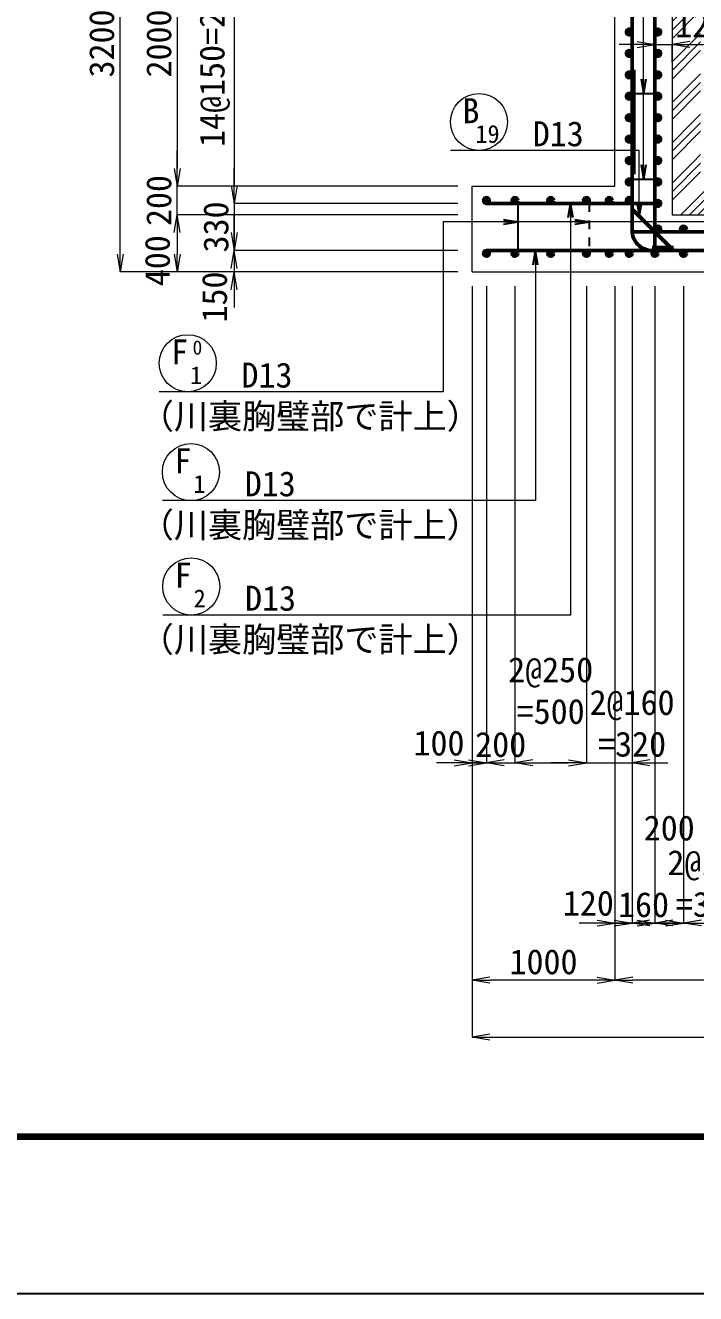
# Model space of a CAD drawing. Header units: millimetres. Extents: x 169470 to 758170, y -17820 to 11880.
# Drawn here: x 479885 to 484578, y -17820 to -8938 of the extents above; entities that cross this region are included whole.
import ezdxf
from ezdxf.enums import TextEntityAlignment as Align

# ---------------------------------------------------------------- set-up
doc = ezdxf.new("R2010")
doc.units = ezdxf.units.MM
doc.header["$LTSCALE"] = 50
doc.header["$PDSIZE"] = 300
doc.linetypes.add('SXF_跳び破線', pattern=[12, 6, -6])
doc.layers.get('Defpoints').update_dxf_attribs({"color": 151})
for name, color, linetype, lineweight in [('D-BGD', 7, 'Continuous', 13), ('D-STR', 1, 'Continuous', 50), ('D-STR-DIM', 7, 'Continuous', 13), ('D-STR-HTXT', 7, 'Continuous', 13), ('D-STR-STR2', 6, 'Continuous', 25), ('D-STR-STR3', 4, 'Continuous', 25), ('D-STR-STR5', 2, 'Continuous', 25), ('D-STR-TXT', 7, 'Continuous', 13), ('D-TTL', 2, 'Continuous', 140)]:
    doc.layers.add(name, color=color, linetype=linetype, lineweight=lineweight)
doc.styles.add('MS ゴシック', font='MS Gothic.ttf')
doc.styles.add('YOKO_GOTHIC', font='MS Gothic.ttf')
doc.dimstyles.new('DIM-50', dxfattribs={"dimscale": 50, "dimtxt": 3.5, "dimasz": 2.5, "dimexe": 0, "dimexo": 2, "dimgap": 0.8, "dimtad": 1, "dimdec": 0, "dimzin": 1, "dimdsep": 46, "dimtxsty": 'MS ゴシック', "dimblk": 'OPEN', "dimcen": 0.1, "dimclrd": 256, "dimclre": 256, "dimclrt": 256, "dimaunit": 1, "dimadec": 3, "dimazin": 0, "dimtfac": 1, "dimtdec": 0, "dimtix": 1, "dimtmove": 2, "dimatfit": 3, "dimldrblk": 'OPEN', "dimfxl": 1, "dimlwd": -1, "dimlwe": -1, "dimarcsym": 2})
doc.dimstyles.new('S50', dxfattribs={"dimscale": 50, "dimtxt": 3.5, "dimasz": 2, "dimexe": 1, "dimexo": 1, "dimgap": 1, "dimtad": 1, "dimdec": 0, "dimzin": 1, "dimdsep": 46, "dimtxsty": 'YOKO_GOTHIC', "dimblk": 'OPEN', "dimcen": 0, "dimclrd": 256, "dimclre": 256, "dimclrt": 256, "dimaunit": 1, "dimadec": 3, "dimazin": 0, "dimtfac": 1, "dimtdec": 0, "dimtix": 1, "dimtmove": 2, "dimatfit": 3, "dimldrblk": 'OPEN', "dimfxl": 1, "dimlwd": -1, "dimlwe": -1, "dimarcsym": 0})

# ---------------------------------------------------------------- blocks, each defined once
blk = doc.blocks.new('B')
at = {"layer": 'D-STR-STR2', "lineweight": 50}
for radius in [20, 10]:
    blk.add_circle((5866.7, 22812.3), radius, dxfattribs=at)
blk = doc.blocks.new('_Open')
at = {"color": 0, "linetype": 'ByBlock', "lineweight": -2}
for p, q in [((-1, 0.167), (0, 0)), ((-1, -0.167), (0, 0)), ((0, 0), (-1, 0))]:
    blk.add_line(p, q, dxfattribs=at)
blk = doc.blocks.new('*D553')
at = {"layer": 'D-STR-DIM', "ltscale": 1500, "transparency": 16777216}
for p, q in [((483013.5, -10765.1), (483013.5, -14102.9)), ((483113.5, -10765.1), (483113.5, -14102.9)), ((482888.5, -14102.9), (482763.5, -14102.9)), ((483013.5, -14102.9), (483113.5, -14102.9)), ((483238.5, -14102.9), (483363.5, -14102.9))]:
    blk.add_line(p, q, dxfattribs=at)
at = {"layer": 'Defpoints', "color": 0, "ltscale": 1500, "transparency": 16777216}
for p in [(483013.5, -10665.1), (483113.5, -10665.1), (483113.5, -14102.9)]:
    blk.add_point(p, dxfattribs=at)
at = {"layer": 'D-STR-DIM', "ltscale": 1500, "transparency": 16777216, "xscale": 125, "yscale": 125, "zscale": 125}
blk.add_blockref('_Open', (483013.5, -14102.9), dxfattribs=at)
at = {"layer": 'D-STR-DIM', "ltscale": 1500, "transparency": 16777216, "xscale": 125, "yscale": 125, "zscale": 125, "rotation": 180}
blk.add_blockref('_Open', (483113.5, -14102.9), dxfattribs=at)
at = {"layer": 'D-STR-DIM', "ltscale": 1500, "transparency": 16777216, "insert": (482781.4, -13965.4), "char_height": 175, "attachment_point": 5, "style": 'MS ゴシック'}
blk.add_mtext('100', dxfattribs=at)
blk = doc.blocks.new('*D554')
at = {"layer": 'D-STR-DIM', "ltscale": 1500, "transparency": 16777216}
for p, q in [((483113.5, -10765.1), (483113.5, -14102.9)), ((483313.5, -10765.1), (483313.5, -14102.9)), ((482988.5, -14102.9), (482863.5, -14102.9)), ((483113.5, -14102.9), (483313.5, -14102.9)), ((483438.5, -14102.9), (483563.5, -14102.9))]:
    blk.add_line(p, q, dxfattribs=at)
at = {"layer": 'Defpoints', "color": 0, "ltscale": 1500, "transparency": 16777216}
for p in [(483113.5, -10665.1), (483313.5, -10665.1), (483313.5, -14102.9)]:
    blk.add_point(p, dxfattribs=at)
at = {"layer": 'D-STR-DIM', "ltscale": 1500, "transparency": 16777216, "xscale": 125, "yscale": 125, "zscale": 125}
blk.add_blockref('_Open', (483113.5, -14102.9), dxfattribs=at)
at = {"layer": 'D-STR-DIM', "ltscale": 1500, "transparency": 16777216, "xscale": 125, "yscale": 125, "zscale": 125, "rotation": 180}
blk.add_blockref('_Open', (483313.5, -14102.9), dxfattribs=at)
at = {"layer": 'D-STR-DIM', "ltscale": 1500, "transparency": 16777216, "insert": (483213.5, -13975.4), "char_height": 175, "attachment_point": 5, "style": 'MS ゴシック'}
blk.add_mtext('200', dxfattribs=at)
blk = doc.blocks.new('*D555')
at = {"layer": 'D-STR-DIM', "ltscale": 1500, "transparency": 16777216}
for p, q in [((483313.5, -10765.1), (483313.5, -14102.9)), ((483813.5, -10765.1), (483813.5, -14102.9)), ((483438.5, -14102.9), (483688.5, -14102.9))]:
    blk.add_line(p, q, dxfattribs=at)
at = {"layer": 'Defpoints', "color": 0, "ltscale": 1500, "transparency": 16777216}
for p in [(483313.5, -10665.1), (483813.5, -10665.1), (483813.5, -14102.9)]:
    blk.add_point(p, dxfattribs=at)
at = {"layer": 'D-STR-DIM', "ltscale": 1500, "transparency": 16777216, "xscale": 125, "yscale": 125, "zscale": 125, "rotation": 180}
blk.add_blockref('_Open', (483313.5, -14102.9), dxfattribs=at)
at = {"layer": 'D-STR-DIM', "ltscale": 1500, "transparency": 16777216, "xscale": 125, "yscale": 125, "zscale": 125}
blk.add_blockref('_Open', (483813.5, -14102.9), dxfattribs=at)
at = {"layer": 'D-STR-DIM', "ltscale": 1500, "transparency": 16777216, "insert": (483563.5, -13598.2), "char_height": 175, "attachment_point": 5, "style": 'MS ゴシック'}
blk.add_mtext('2@250\\P=500', dxfattribs=at)
blk = doc.blocks.new('*D556')
at = {"layer": 'D-STR-DIM', "ltscale": 1500, "transparency": 16777216}
for p, q in [((484013.5, -10765.1), (484013.5, -15224.5)), ((484133.5, -10765.1), (484133.5, -15224.5)), ((483888.5, -15224.5), (483763.5, -15224.5)), ((484013.5, -15224.5), (484133.5, -15224.5)), ((484258.5, -15224.5), (484383.5, -15224.5))]:
    blk.add_line(p, q, dxfattribs=at)
at = {"layer": 'Defpoints', "color": 0, "ltscale": 1500, "transparency": 16777216}
for p in [(484013.5, -10665.1), (484133.5, -10665.1), (484133.5, -15224.5)]:
    blk.add_point(p, dxfattribs=at)
at = {"layer": 'D-STR-DIM', "ltscale": 1500, "transparency": 16777216, "xscale": 125, "yscale": 125, "zscale": 125}
blk.add_blockref('_Open', (484013.5, -15224.5), dxfattribs=at)
at = {"layer": 'D-STR-DIM', "ltscale": 1500, "transparency": 16777216, "xscale": 125, "yscale": 125, "zscale": 125, "rotation": 180}
blk.add_blockref('_Open', (484133.5, -15224.5), dxfattribs=at)
at = {"layer": 'D-STR-DIM', "ltscale": 1500, "transparency": 16777216, "insert": (483827.4, -15087), "char_height": 175, "attachment_point": 5, "style": 'MS ゴシック'}
blk.add_mtext('120', dxfattribs=at)
blk = doc.blocks.new('*D557')
at = {"layer": 'D-STR-DIM', "ltscale": 1500, "transparency": 16777216}
for p, q in [((484293.5, -10765.1), (484293.5, -15224.5)), ((484493.5, -10765.1), (484493.5, -15224.5)), ((484168.5, -15224.5), (484043.5, -15224.5)), ((484293.5, -15224.5), (484493.5, -15224.5)), ((484618.5, -15224.5), (484743.5, -15224.5))]:
    blk.add_line(p, q, dxfattribs=at)
at = {"layer": 'Defpoints', "color": 0, "ltscale": 1500, "transparency": 16777216}
for p in [(484293.5, -10665.1), (484493.5, -10665.1), (484493.5, -15224.5)]:
    blk.add_point(p, dxfattribs=at)
at = {"layer": 'D-STR-DIM', "ltscale": 1500, "transparency": 16777216, "xscale": 125, "yscale": 125, "zscale": 125}
blk.add_blockref('_Open', (484293.5, -15224.5), dxfattribs=at)
at = {"layer": 'D-STR-DIM', "ltscale": 1500, "transparency": 16777216, "xscale": 125, "yscale": 125, "zscale": 125, "rotation": 180}
blk.add_blockref('_Open', (484493.5, -15224.5), dxfattribs=at)
at = {"layer": 'D-STR-DIM', "ltscale": 1500, "transparency": 16777216, "insert": (484393.5, -14560.3), "char_height": 175, "attachment_point": 5, "style": 'MS ゴシック'}
blk.add_mtext('200', dxfattribs=at)
blk = doc.blocks.new('*D558')
at = {"layer": 'D-STR-DIM', "ltscale": 1500, "transparency": 16777216}
for p, q in [((484493.5, -10765.1), (484493.5, -15224.5)), ((484863.5, -10765.1), (484863.5, -15224.5)), ((484368.5, -15224.5), (484243.5, -15224.5)), ((484493.5, -15224.5), (484863.5, -15224.5)), ((484988.5, -15224.5), (485113.5, -15224.5))]:
    blk.add_line(p, q, dxfattribs=at)
at = {"layer": 'Defpoints', "color": 0, "ltscale": 1500, "transparency": 16777216}
for p in [(484493.5, -10665.1), (484863.5, -10665.1), (484863.5, -15224.5)]:
    blk.add_point(p, dxfattribs=at)
at = {"layer": 'D-STR-DIM', "ltscale": 1500, "transparency": 16777216, "xscale": 125, "yscale": 125, "zscale": 125}
blk.add_blockref('_Open', (484493.5, -15224.5), dxfattribs=at)
at = {"layer": 'D-STR-DIM', "ltscale": 1500, "transparency": 16777216, "xscale": 125, "yscale": 125, "zscale": 125, "rotation": 180}
blk.add_blockref('_Open', (484863.5, -15224.5), dxfattribs=at)
at = {"layer": 'D-STR-DIM', "ltscale": 1500, "transparency": 16777216, "insert": (484678.5, -14949), "char_height": 175, "attachment_point": 5, "style": 'MS ゴシック'}
blk.add_mtext('2@185\\P=370', dxfattribs=at)
blk = doc.blocks.new('*D563')
at = {"layer": 'D-STR-DIM', "ltscale": 1500, "transparency": 16777216}
for p, q in [((484013.5, -10765.1), (484013.5, -15624.5)), ((486213.5, -10765.1), (486213.5, -15624.5)), ((486088.5, -15624.5), (484138.5, -15624.5))]:
    blk.add_line(p, q, dxfattribs=at)
at = {"layer": 'Defpoints', "color": 0, "ltscale": 1500, "transparency": 16777216}
for p in [(484013.5, -10665.1), (486213.5, -10665.1), (484013.5, -15624.5)]:
    blk.add_point(p, dxfattribs=at)
at = {"layer": 'D-STR-DIM', "ltscale": 1500, "transparency": 16777216, "xscale": 125, "yscale": 125, "zscale": 125, "rotation": 180}
blk.add_blockref('_Open', (484013.5, -15624.5), dxfattribs=at)
at = {"layer": 'D-STR-DIM', "ltscale": 1500, "transparency": 16777216, "xscale": 125, "yscale": 125, "zscale": 125}
blk.add_blockref('_Open', (486213.5, -15624.5), dxfattribs=at)
at = {"layer": 'D-STR-DIM', "ltscale": 1500, "transparency": 16777216, "insert": (485113.5, -15497), "char_height": 175, "attachment_point": 5, "style": 'MS ゴシック'}
blk.add_mtext('2200', dxfattribs=at)
blk = doc.blocks.new('*D564')
at = {"layer": 'D-STR-DIM', "ltscale": 1500, "transparency": 16777216}
for p, q in [((483013.5, -10765.1), (483013.5, -15624.5)), ((484013.5, -10765.1), (484013.5, -15624.5)), ((483888.5, -15624.5), (483138.5, -15624.5))]:
    blk.add_line(p, q, dxfattribs=at)
at = {"layer": 'Defpoints', "color": 0, "ltscale": 1500, "transparency": 16777216}
for p in [(483013.5, -10665.1), (484013.5, -10665.1), (483013.5, -15624.5)]:
    blk.add_point(p, dxfattribs=at)
at = {"layer": 'D-STR-DIM', "ltscale": 1500, "transparency": 16777216, "xscale": 125, "yscale": 125, "zscale": 125, "rotation": 180}
blk.add_blockref('_Open', (483013.5, -15624.5), dxfattribs=at)
at = {"layer": 'D-STR-DIM', "ltscale": 1500, "transparency": 16777216, "xscale": 125, "yscale": 125, "zscale": 125}
blk.add_blockref('_Open', (484013.5, -15624.5), dxfattribs=at)
at = {"layer": 'D-STR-DIM', "ltscale": 1500, "transparency": 16777216, "insert": (483513.5, -15497), "char_height": 175, "attachment_point": 5, "style": 'MS ゴシック'}
blk.add_mtext('1000', dxfattribs=at)
blk = doc.blocks.new('*D565')
at = {"layer": 'D-STR-DIM', "ltscale": 1500, "transparency": 16777216}
for p, q in [((483013.5, -10765.1), (483013.5, -16024.5)), ((487213.5, -10765.1), (487213.5, -16024.5)), ((483138.5, -16024.5), (487088.5, -16024.5))]:
    blk.add_line(p, q, dxfattribs=at)
at = {"layer": 'Defpoints', "color": 0, "ltscale": 1500, "transparency": 16777216}
for p in [(483013.5, -10665.1), (487213.5, -10665.1), (487213.5, -16024.5)]:
    blk.add_point(p, dxfattribs=at)
at = {"layer": 'D-STR-DIM', "ltscale": 1500, "transparency": 16777216, "xscale": 125, "yscale": 125, "zscale": 125, "rotation": 180}
blk.add_blockref('_Open', (483013.5, -16024.5), dxfattribs=at)
at = {"layer": 'D-STR-DIM', "ltscale": 1500, "transparency": 16777216, "xscale": 125, "yscale": 125, "zscale": 125}
blk.add_blockref('_Open', (487213.5, -16024.5), dxfattribs=at)
at = {"layer": 'D-STR-DIM', "ltscale": 1500, "transparency": 16777216, "insert": (485113.5, -15897), "char_height": 175, "attachment_point": 5, "style": 'MS ゴシック'}
blk.add_mtext('4200', dxfattribs=at)
blk = doc.blocks.new('*D569')
at = {"layer": 'D-STR-DIM', "ltscale": 1500, "transparency": 16777216}
for p, q in [((483913.5, -8085.1), (481348.2, -8085.1)), ((481348.2, -8210.1), (481348.2, -10060.1)), ((482913.5, -10185.1), (481348.2, -10185.1))]:
    blk.add_line(p, q, dxfattribs=at)
at = {"layer": 'Defpoints', "color": 0, "ltscale": 1500, "transparency": 16777216}
for p in [(484013.5, -8085.1), (481348.2, -10185.1), (483013.5, -10185.1)]:
    blk.add_point(p, dxfattribs=at)
at = {"layer": 'D-STR-DIM', "ltscale": 1500, "transparency": 16777216, "xscale": 125, "yscale": 125, "zscale": 125}
for p, rotation in [((481348.2, -8085.1), 90), ((481348.2, -10185.1), 270)]:
    blk.add_blockref('_Open', p, dxfattribs=dict(at, rotation=rotation))
at = {"layer": 'D-STR-DIM', "ltscale": 1500, "transparency": 16777216, "insert": (481211.4, -9135.1), "char_height": 175, "attachment_point": 5, "rotation": 90, "style": 'MS ゴシック'}
blk.add_mtext('14@150=2100', dxfattribs=at)
blk = doc.blocks.new('*D570')
at = {"layer": 'D-STR-DIM', "ltscale": 1500, "transparency": 16777216}
for p, q in [((481348.2, -10060.1), (481348.2, -9935.1)), ((482913.5, -10185.1), (481348.2, -10185.1)), ((481348.2, -10185.1), (481348.2, -10515.1)), ((482913.5, -10515.1), (481348.2, -10515.1)), ((481348.2, -10640.1), (481348.2, -10765.1))]:
    blk.add_line(p, q, dxfattribs=at)
at = {"layer": 'Defpoints', "color": 0, "ltscale": 1500, "transparency": 16777216}
for p in [(483013.5, -10185.1), (481348.2, -10515.1), (483013.5, -10515.1)]:
    blk.add_point(p, dxfattribs=at)
at = {"layer": 'D-STR-DIM', "ltscale": 1500, "transparency": 16777216, "xscale": 125, "yscale": 125, "zscale": 125}
for p, rotation in [((481348.2, -10185.1), 270), ((481348.2, -10515.1), 90)]:
    blk.add_blockref('_Open', p, dxfattribs=dict(at, rotation=rotation))
at = {"layer": 'D-STR-DIM', "ltscale": 1500, "transparency": 16777216, "insert": (481220.7, -10350.1), "char_height": 175, "attachment_point": 5, "rotation": 90, "style": 'MS ゴシック'}
blk.add_mtext('330', dxfattribs=at)
blk = doc.blocks.new('*D571')
at = {"layer": 'D-STR-DIM', "ltscale": 1500, "transparency": 16777216}
for p, q in [((481348.2, -10390.1), (481348.2, -10265.1)), ((482913.5, -10515.1), (481348.2, -10515.1)), ((481348.2, -10515.1), (481348.2, -10665.1)), ((482913.5, -10665.1), (481348.2, -10665.1)), ((481348.2, -10790.1), (481348.2, -10915.1))]:
    blk.add_line(p, q, dxfattribs=at)
at = {"layer": 'Defpoints', "color": 0, "ltscale": 1500, "transparency": 16777216}
for p in [(483013.5, -10515.1), (481348.2, -10665.1), (483013.5, -10665.1)]:
    blk.add_point(p, dxfattribs=at)
at = {"layer": 'D-STR-DIM', "ltscale": 1500, "transparency": 16777216, "xscale": 125, "yscale": 125, "zscale": 125}
for p, rotation in [((481348.2, -10515.1), 270), ((481348.2, -10665.1), 90)]:
    blk.add_blockref('_Open', p, dxfattribs=dict(at, rotation=rotation))
at = {"layer": 'D-STR-DIM', "ltscale": 1500, "transparency": 16777216, "insert": (481210.7, -10840.9), "char_height": 175, "attachment_point": 5, "rotation": 90, "style": 'MS ゴシック'}
blk.add_mtext('150', dxfattribs=at)
blk = doc.blocks.new('*D573')
at = {"layer": 'D-STR-DIM', "ltscale": 1500, "transparency": 16777216}
for p, q in [((483913.5, -8065.1), (480948.2, -8065.1)), ((480948.2, -8190.1), (480948.2, -9940.1)), ((482913.5, -10065.1), (480948.2, -10065.1))]:
    blk.add_line(p, q, dxfattribs=at)
at = {"layer": 'Defpoints', "color": 0, "ltscale": 1500, "transparency": 16777216}
for p in [(484013.5, -8065.1), (480948.2, -10065.1), (483013.5, -10065.1)]:
    blk.add_point(p, dxfattribs=at)
at = {"layer": 'D-STR-DIM', "ltscale": 1500, "transparency": 16777216, "xscale": 125, "yscale": 125, "zscale": 125}
for p, rotation in [((480948.2, -8065.1), 90), ((480948.2, -10065.1), 270)]:
    blk.add_blockref('_Open', p, dxfattribs=dict(at, rotation=rotation))
at = {"layer": 'D-STR-DIM', "ltscale": 1500, "transparency": 16777216, "insert": (480820.7, -9065.1), "char_height": 175, "attachment_point": 5, "rotation": 90, "style": 'MS ゴシック'}
blk.add_mtext('2000', dxfattribs=at)
blk = doc.blocks.new('*D574')
at = {"layer": 'D-STR-DIM', "ltscale": 1500, "transparency": 16777216}
for p, q in [((482913.5, -10265.1), (480948.2, -10265.1)), ((480948.2, -10390.1), (480948.2, -10540.1)), ((482913.5, -10665.1), (480948.2, -10665.1))]:
    blk.add_line(p, q, dxfattribs=at)
at = {"layer": 'Defpoints', "color": 0, "ltscale": 1500, "transparency": 16777216}
for p in [(483013.5, -10265.1), (480948.2, -10665.1), (483013.5, -10665.1)]:
    blk.add_point(p, dxfattribs=at)
at = {"layer": 'D-STR-DIM', "ltscale": 1500, "transparency": 16777216, "xscale": 125, "yscale": 125, "zscale": 125}
for p, rotation in [((480948.2, -10265.1), 90), ((480948.2, -10665.1), 270)]:
    blk.add_blockref('_Open', p, dxfattribs=dict(at, rotation=rotation))
at = {"layer": 'D-STR-DIM', "ltscale": 1500, "transparency": 16777216, "insert": (480810.7, -10586.5), "char_height": 175, "attachment_point": 5, "rotation": 90, "style": 'MS ゴシック'}
blk.add_mtext('400', dxfattribs=at)
blk = doc.blocks.new('*D575')
at = {"layer": 'D-STR-DIM', "ltscale": 1500, "transparency": 16777216}
for p, q in [((483913.5, -7465.1), (480548.2, -7465.1)), ((480548.2, -10540.1), (480548.2, -7590.1)), ((482913.5, -10665.1), (480548.2, -10665.1))]:
    blk.add_line(p, q, dxfattribs=at)
at = {"layer": 'Defpoints', "color": 0, "ltscale": 1500, "transparency": 16777216}
for p in [(480548.2, -7465.1), (484013.5, -7465.1), (483013.5, -10665.1)]:
    blk.add_point(p, dxfattribs=at)
at = {"layer": 'D-STR-DIM', "ltscale": 1500, "transparency": 16777216, "xscale": 125, "yscale": 125, "zscale": 125}
for p, rotation in [((480548.2, -7465.1), 90), ((480548.2, -10665.1), 270)]:
    blk.add_blockref('_Open', p, dxfattribs=dict(at, rotation=rotation))
at = {"layer": 'D-STR-DIM', "ltscale": 1500, "transparency": 16777216, "insert": (480420.7, -9065.1), "char_height": 175, "attachment_point": 5, "rotation": 90, "style": 'MS ゴシック'}
blk.add_mtext('3200', dxfattribs=at)
blk = doc.blocks.new('*D1908')
at = {"layer": 'D-STR-DIM', "ltscale": 1500, "transparency": 16777216}
for p, q in [((484168.5, -9073), (484043.5, -9073)), ((484293.5, -9174.3), (484293.5, -9073)), ((484293.5, -9073), (484413.5, -9073)), ((484413.5, -9196.5), (484413.5, -9073)), ((484538.5, -9073), (484663.5, -9073))]:
    blk.add_line(p, q, dxfattribs=at)
at = {"layer": 'Defpoints', "color": 0, "ltscale": 1500, "transparency": 16777216}
for p in [(484413.5, -9073), (484293.5, -9274.3), (484413.5, -9296.5)]:
    blk.add_point(p, dxfattribs=at)
at = {"layer": 'D-STR-DIM', "ltscale": 1500, "transparency": 16777216, "xscale": 125, "yscale": 125, "zscale": 125}
blk.add_blockref('_Open', (484293.5, -9073), dxfattribs=at)
at = {"layer": 'D-STR-DIM', "ltscale": 1500, "transparency": 16777216, "xscale": 125, "yscale": 125, "zscale": 125, "rotation": 180}
blk.add_blockref('_Open', (484413.5, -9073), dxfattribs=at)
at = {"layer": 'D-STR-DIM', "ltscale": 1500, "transparency": 16777216, "insert": (484613.5, -8935.5), "char_height": 175, "attachment_point": 5, "style": 'MS ゴシック'}
blk.add_mtext('120', dxfattribs=at)
blk = doc.blocks.new('*D1910')
at = {"layer": 'D-STR-DIM', "ltscale": 1500, "transparency": 16777216}
for p, q in [((480948.2, -9940.1), (480948.2, -9815.1)), ((482913.5, -10065.1), (480948.2, -10065.1)), ((480948.2, -10265.1), (480948.2, -10065.1)), ((482913.5, -10265.1), (480948.2, -10265.1)), ((480948.2, -10390.1), (480948.2, -10515.1))]:
    blk.add_line(p, q, dxfattribs=at)
at = {"layer": 'Defpoints', "color": 0, "ltscale": 1500, "transparency": 16777216}
for p in [(480948.2, -10065.1), (483013.5, -10065.1), (483013.5, -10265.1)]:
    blk.add_point(p, dxfattribs=at)
at = {"layer": 'D-STR-DIM', "ltscale": 1500, "transparency": 16777216, "xscale": 125, "yscale": 125, "zscale": 125}
for p, rotation in [((480948.2, -10065.1), 270), ((480948.2, -10265.1), 90)]:
    blk.add_blockref('_Open', p, dxfattribs=dict(at, rotation=rotation))
at = {"layer": 'D-STR-DIM', "ltscale": 1500, "transparency": 16777216, "insert": (480820.7, -10165.1), "char_height": 175, "attachment_point": 5, "rotation": 90, "style": 'MS ゴシック'}
blk.add_mtext('200', dxfattribs=at)
blk = doc.blocks.new('*D2473')
at = {"layer": 'D-STR-DIM', "transparency": 16777216}
for p, q in [((484133.5, -10765.1), (484133.5, -15224.5)), ((484293.5, -10765.1), (484293.5, -15224.5)), ((484008.5, -15224.5), (483883.5, -15224.5)), ((484293.5, -15224.5), (484133.5, -15224.5)), ((484418.5, -15224.5), (484543.5, -15224.5))]:
    blk.add_line(p, q, dxfattribs=at)
at = {"layer": 'Defpoints', "color": 0, "transparency": 16777216}
for p in [(484133.5, -10665.1), (484293.5, -10665.1), (484133.5, -15224.5)]:
    blk.add_point(p, dxfattribs=at)
at = {"layer": 'D-STR-DIM', "transparency": 16777216, "xscale": 125, "yscale": 125, "zscale": 125}
blk.add_blockref('_Open', (484133.5, -15224.5), dxfattribs=at)
at = {"layer": 'D-STR-DIM', "transparency": 16777216, "xscale": 125, "yscale": 125, "zscale": 125, "rotation": 180}
blk.add_blockref('_Open', (484293.5, -15224.5), dxfattribs=at)
at = {"layer": 'D-STR-DIM', "transparency": 16777216, "insert": (484213.5, -15097), "char_height": 175, "attachment_point": 5, "style": 'MS ゴシック'}
blk.add_mtext('160', dxfattribs=at)
blk = doc.blocks.new('*D2484')
at = {"layer": 'D-STR-DIM', "transparency": 16777216}
for p, q in [((483813.5, -10765.1), (483813.5, -14102.9)), ((484133.5, -10765.1), (484133.5, -14102.9)), ((483688.5, -14102.9), (483563.5, -14102.9)), ((483813.5, -14102.9), (484133.5, -14102.9)), ((484258.5, -14102.9), (484383.5, -14102.9))]:
    blk.add_line(p, q, dxfattribs=at)
at = {"layer": 'Defpoints', "color": 0, "transparency": 16777216}
for p in [(483813.5, -10665.1), (484133.5, -10665.1), (484133.5, -14102.9)]:
    blk.add_point(p, dxfattribs=at)
at = {"layer": 'D-STR-DIM', "transparency": 16777216, "xscale": 125, "yscale": 125, "zscale": 125}
blk.add_blockref('_Open', (483813.5, -14102.9), dxfattribs=at)
at = {"layer": 'D-STR-DIM', "transparency": 16777216, "xscale": 125, "yscale": 125, "zscale": 125, "rotation": 180}
blk.add_blockref('_Open', (484133.5, -14102.9), dxfattribs=at)
at = {"layer": 'D-STR-DIM', "transparency": 16777216, "insert": (484133.5, -13827.3), "char_height": 175, "attachment_point": 5, "style": 'MS ゴシック'}
blk.add_mtext('2@160\\P=320', dxfattribs=at)

msp = doc.modelspace()

# ---------------------------------------------------------------- hatches: boundary and pattern name
at = {"layer": 'D-STR-HTXT'}
h = msp.add_hatch(dxfattribs=at)
h.set_pattern_fill('GOST_GROUND', color=0, scale=20)
h.set_pattern_definition([(45, (169469.53, -17820), (282.84271, -2e-14), [400]), (45, (169529.53, -17820), (282.84271, -2e-14), [400]), (45, (169589.53, -17820), (282.84271, -2e-14), [400])])
h.paths.add_polyline_path([(484413.46, -10265.07), (485813.46, -10265.07), (485813.46, -7865.07), (484413.46, -7865.07)])
h.paths.add_polyline_path([(484613.46, -8215.07), (484763.46, -8065.07), (485463.46, -8065.07), (485613.46, -8215.07), (485613.46, -10065.07), (484613.46, -10065.07)], flags=16)

# ---------------------------------------------------------------- linework, layer by layer
at = {"layer": 'D-BGD'}
for q in [(483013.46, -10065.07), (487213.46, -10665.07)]:
    msp.add_line((483013.46, -10665.07), q, dxfattribs=at)
msp.add_lwpolyline([(483013.46, -10065.07), (484013.46, -10065.07), (484013.46, -7465.07), (486213.46, -7465.07), (486213.46, -10065.07), (487213.46, -10065.07)], dxfattribs=at)
msp.add_lwpolyline([(485813.46, -7865.07), (484413.46, -7865.07), (484413.46, -10265.07), (485813.46, -10265.07)], close=True, dxfattribs=at)
at = {"layer": 'D-STR'}
for p, q in [((484293.46, -7585.07), (484293.46, -10515.07)), ((484293.46, -10185.07), (483113.46, -10185.07)), ((484133.46, -10225.07), (484423.46, -10515.07)), ((486093.46, -10385.07), (484133.46, -10385.07)), ((483113.46, -10515.07), (484423.46, -10515.07)), ((484423.46, -10495.07), (484273.46, -10495.07))]:
    msp.add_line(p, q, dxfattribs=at)
msp.add_lwpolyline([(486093.46, -10375.07), (486093.46, -7725.07, 0.4142136), (485953.46, -7585.07), (484273.46, -7585.07, 0.4142136), (484133.46, -7725.07), (484133.46, -10375.07, 0.4142136), (484273.46, -10515.07), (485953.46, -10515.07, 0.4142136)], format="xyb", close=True, dxfattribs=at)
at = {"layer": 'D-STR-HTXT'}
msp.add_line((482811.63, -11504.73), (480822.03, -11504.73), dxfattribs=at)
for centre in [(483061.56, -9615.05), (481022.03, -11304.73), (481044.92, -12066.44), (481046.81, -12867.65)]:
    msp.add_circle(centre, 200, dxfattribs=at)
at = {"layer": 'D-STR-STR3'}
for p, q in [((484113.46, -9415.07), (484313.46, -9415.07)), ((484113.46, -10015.07), (484313.46, -10015.07)), ((483333.8, -10185.07), (483333.8, -10515.07))]:
    msp.add_line(p, q, dxfattribs=at)
at = {"layer": 'D-STR-STR3', "linetype": 'SXF_跳び破線', "ltscale": 0.2}
msp.add_line((483833.8, -10185.07), (483833.8, -10515.07), dxfattribs=at)
at = {"layer": 'D-STR-STR5'}
msp.add_line((484153.46, -9980.05), (484153.46, -9250.05), dxfattribs=at)
at = {"layer": 'D-TTL'}
msp.add_lwpolyline([(464844.53, 10780), (464844.53, -16720), (504844.53, -16720), (504844.53, 10780)], close=True, dxfattribs=at)
at = {"layer": 'Defpoints', "color": 1}
msp.add_lwpolyline([(463819.53, 11880), (463819.53, -17820), (505869.53, -17820), (505869.53, 11880)], close=True, dxfattribs=at)

# ---------------------------------------------------------------- block references
at = {"layer": 'D-STR-STR2', "xscale": -1}
for p in [(489980.11, -31797.34), (490180.11, -31797.34), (489980.11, -31947.34), (490180.11, -31947.34), (489980.11, -32097.34), (490180.11, -32097.34), (489980.11, -32247.34), (490180.11, -32247.34), (489980.11, -32397.34), (490180.11, -32397.34), (489980.11, -32547.34), (490180.11, -32547.34), (489980.11, -32697.34), (490180.11, -32697.34), (489980.11, -32847.34), (490180.11, -32847.34), (489980.11, -32977.34), (490180.11, -32997.34)]:
    msp.add_blockref('B', p, dxfattribs=at)
at = {"layer": 'D-STR-STR2'}
for p in [(477246.81, -32977.34), (477446.81, -32977.34), (477696.81, -32977.34), (477946.81, -32977.34), (478106.81, -32977.34), (478446.81, -33177.34), (478626.81, -33177.34), (477246.81, -33347.34), (477446.81, -33347.34), (477696.81, -33347.34), (477946.81, -33347.34), (478106.81, -33347.34), (478246.81, -33347.34), (478426.81, -33347.34), (478626.81, -33347.34)]:
    msp.add_blockref('B', p, dxfattribs=at)

# ---------------------------------------------------------------- texts
at = {"layer": 'D-STR-TXT', "style": 'YOKO_GOTHIC'}
for s, height, p in [('B', 175, (483005.28, -9623.36)), ('19', 125, (483120.94, -9761.17)), ('F', 175, (480965.76, -11313.04)), ('0', 100, (481090.15, -11244.54)), ('1', 125, (481081.42, -11450.85)), ('F', 175, (480988.64, -12074.75)), ('1', 125, (481104.3, -12212.56)), ('F', 175, (480990.54, -12875.96)), ('2', 125, (481106.2, -13013.77))]:
    msp.add_text(s, height=height, dxfattribs=at).set_placement(p, align=Align.CENTER)
for s, p in [('D13', (483438.08, -9785.05)), ('D13', (481398.55, -11474.73)), ('（川裏胸璧部で計上）', (480686.53, -11763.04)), ('D13', (481421.44, -12236.44)), ('（川裏胸璧部で計上）', (480686.53, -12524.75)), ('D13', (481423.33, -13037.65)), ('（川裏胸璧部で計上）', (480686.53, -13325.96))]:
    msp.add_text(s, height=175, dxfattribs=at).set_placement(p)

# ---------------------------------------------------------------- dimensions: what is measured, and where the dimension line sits
at = {"layer": 'D-STR-DIM', "ltscale": 1500}
for base, p1, p2, picture, middle in [((480548.22, -7465.07), (483013.46, -10665.07), (484013.46, -7465.07), '*D575', (480420.72, -9065.07)), ((480948.22, -10065.07), (484013.46, -8065.07), (483013.46, -10065.07), '*D573', (480820.72, -9065.07)), ((480948.22, -10065.07), (483013.46, -10265.07), (483013.46, -10065.07), '*D1910', (480820.72, -10165.07)), ((481348.22, -10515.07), (483013.46, -10185.07), (483013.46, -10515.07), '*D570', (481220.72, -10350.07))]:
    dim = msp.add_linear_dim(base=base, p1=p1, p2=p2, angle=90, dimstyle='DIM-50', dxfattribs=at)
    dim.commit()
    dim.dimension.update_dxf_attribs({"geometry": picture, "text_midpoint": middle})
dim = msp.add_linear_dim(base=(481348.22, -10185.07), p1=(484013.46, -8085.07), p2=(483013.46, -10185.07), angle=90, text='14@150=<>', dimstyle='DIM-50', dxfattribs=at)
dim.commit()
dim.dimension.update_dxf_attribs({"geometry": '*D569', "text_midpoint": (481211.4, -9135.07)})
for base, p1, p2, picture, middle in [((484413.46, -9073), (484293.46, -9274.31), (484413.46, -9296.49), '*D1908', (484613.46, -8935.5)), ((483113.46, -14102.87), (483013.46, -10665.07), (483113.46, -10665.07), '*D553', (482781.36, -13965.37)), ((484133.46, -15224.52), (484013.46, -10665.07), (484133.46, -10665.07), '*D556', (483827.39, -15087.02)), ((484493.46, -15224.52), (484293.46, -10665.07), (484493.46, -10665.07), '*D557', (484393.46, -14560.3))]:
    dim = msp.add_linear_dim(base=base, p1=p1, p2=p2, dimstyle='DIM-50', dxfattribs=at)
    dim.commit()
    dim.dimension.update_dxf_attribs({"geometry": picture, "text_midpoint": middle, "dimtype": 160})
for base, p1, picture, middle in [((480948.22, -10665.07), (483013.46, -10265.07), '*D574', (480810.72, -10586.52)), ((481348.22, -10665.07), (483013.46, -10515.07), '*D571', (481210.72, -10840.87))]:
    dim = msp.add_linear_dim(base=base, p1=p1, p2=(483013.46, -10665.07), angle=90, dimstyle='DIM-50', dxfattribs=at)
    dim.commit()
    dim.dimension.update_dxf_attribs({"geometry": picture, "text_midpoint": middle, "dimtype": 160})
for base, p1, p2, picture, middle in [((483313.46, -14102.87), (483113.46, -10665.07), (483313.46, -10665.07), '*D554', (483213.46, -13975.37)), ((483013.46, -15624.52), (484013.46, -10665.07), (483013.46, -10665.07), '*D564', (483513.46, -15497.02)), ((487213.46, -16024.52), (483013.46, -10665.07), (487213.46, -10665.07), '*D565', (485113.46, -15897.02)), ((484013.46, -15624.52), (486213.46, -10665.07), (484013.46, -10665.07), '*D563', (485113.46, -15497.02))]:
    dim = msp.add_linear_dim(base=base, p1=p1, p2=p2, dimstyle='DIM-50', dxfattribs=at)
    dim.commit()
    dim.dimension.update_dxf_attribs({"geometry": picture, "text_midpoint": middle})
dim = msp.add_linear_dim(base=(483813.46, -14102.87), p1=(483313.46, -10665.07), p2=(483813.46, -10665.07), text='2@250\\P=<>', dimstyle='DIM-50', dxfattribs=at)
dim.commit()
dim.dimension.update_dxf_attribs({"geometry": '*D555', "text_midpoint": (483563.46, -13598.21), "dimtype": 160})
at = {"layer": 'D-STR-DIM'}
dim = msp.add_linear_dim(base=(484133.46, -14102.87), p1=(483813.46, -10665.07), p2=(484133.46, -10665.07), text='2@160\\P=<>', dimstyle='DIM-50', dxfattribs=at)
dim.commit()
dim.dimension.update_dxf_attribs({"geometry": '*D2484', "text_midpoint": (484133.46, -13827.32), "dimtype": 160})
dim = msp.add_linear_dim(base=(484133.46, -15224.52), p1=(484293.46, -10665.07), p2=(484133.46, -10665.07), dimstyle='DIM-50', dxfattribs=at)
dim.commit()
dim.dimension.update_dxf_attribs({"geometry": '*D2473', "text_midpoint": (484213.46, -15097.02)})
at = {"layer": 'D-STR-DIM', "ltscale": 1500}
dim = msp.add_linear_dim(base=(484863.46, -15224.52), p1=(484493.46, -10665.07), p2=(484863.46, -10665.07), text='2@185\\P=<>', dimstyle='DIM-50', dxfattribs=at)
dim.commit()
dim.dimension.update_dxf_attribs({"geometry": '*D558', "text_midpoint": (484678.46, -14948.96)})

# ---------------------------------------------------------------- leaders
at = {"layer": 'D-STR-HTXT'}
for points in [[(484213.24, -10015.07), (484213.46, -6493.01), (482803.05, -6493.01)], [(484213.46, -9415.07), (484213.46, -8954.04)], [(484183.24, -10274.85), (484183.24, -9815.05), (482861.56, -9815.05)], [(483703.46, -10185.07), (483703.46, -13067.65), (480846.81, -13067.65)], [(486933.8, -10314.23), (482811.63, -10314.23), (482811.63, -11504.73)], [(483333.8, -10314.23), (482915.97, -10314.23)], [(483833.8, -10314.23), (483415.97, -10314.23)], [(483457.89, -10515.07), (483457.89, -12266.44), (480844.92, -12266.44)]]:
    msp.add_leader(points, dimstyle='S50', dxfattribs=at)

doc.saveas('drawing.dxf')
